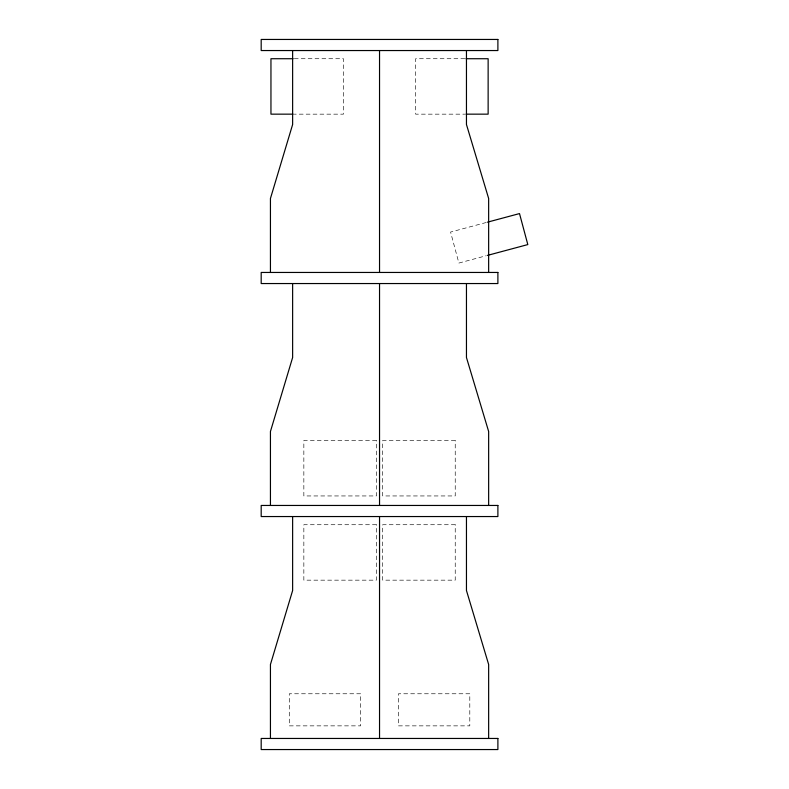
<?xml version="1.0" encoding="UTF-8"?>
<svg xmlns="http://www.w3.org/2000/svg" width="789" height="789" viewBox="0 0 789 789"><rect width="100%" height="100%" fill="white"/><g stroke="black" fill="none" stroke-linecap="round" stroke-linejoin="round"><path stroke-width="0.59" stroke-dasharray="3.94 2.96" d="M486.231 222.498L450.578 232.055L458.882 263.053L486.221 255.725M294.307 58.721L343.471 58.721L343.471 114.158L294.307 114.158M464.78 58.721L415.606 58.721L415.606 114.158L464.78 114.158M376.373 440.509L303.844 440.509L303.844 495.946L376.373 495.946L376.373 440.509M455.233 440.509L382.704 440.509L382.704 495.946L455.233 495.946L455.233 440.509M376.373 524.724L303.844 524.724L303.844 580.162L376.373 580.162L376.373 524.724M455.233 524.724L382.704 524.724L382.704 580.162L455.233 580.162L455.233 524.724M360.642 693.768L289.287 693.768L289.287 725.86L360.642 725.86L360.642 693.768M469.8 693.768L398.435 693.768L398.435 725.86L469.8 725.86L469.8 693.768"/><path stroke-width="1.18" d="M487.424 222.182L519.507 213.582L527.811 244.58L487.405 255.409M293.074 58.721L270.952 58.721L270.952 114.158L293.074 114.158M466.003 58.721L488.135 58.721L488.135 114.158L466.003 114.158M488.647 272.452L488.647 198.483L466.457 124.514L466.457 50.545M488.647 505.453L488.647 431.484L466.457 357.516L466.457 283.547M488.647 738.455L488.647 664.486L466.457 590.517L466.457 516.548M379.539 50.545L379.539 272.452M379.539 283.547L379.539 505.453M379.539 516.548L379.539 738.455M292.63 50.545L292.63 124.514L270.44 198.483L270.44 272.452M292.63 283.547L292.63 357.516L270.44 431.484L270.44 505.453M292.63 516.548L292.63 590.517L270.44 664.486L270.44 738.455M497.889 39.45L261.189 39.45L261.189 50.545L497.889 50.545L497.889 39.45M497.889 272.452L261.189 272.452L261.189 283.547L497.889 283.547L497.889 272.452M497.889 505.453L261.189 505.453L261.189 516.548L497.889 516.548L497.889 505.453M497.889 738.455L261.189 738.455L261.189 749.55L497.889 749.55L497.889 738.455"/></g></svg>
